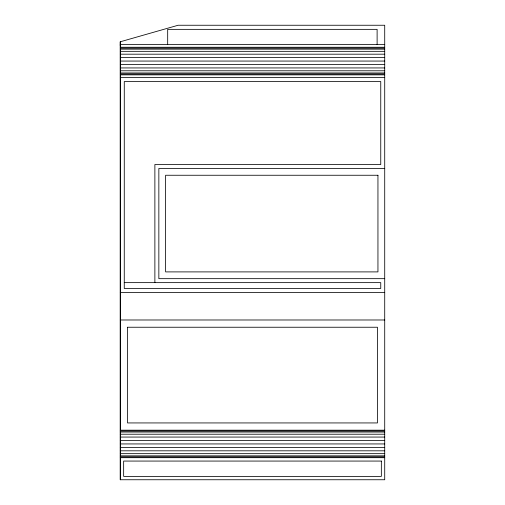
<?xml version="1.0" encoding="UTF-8"?>
<svg xmlns="http://www.w3.org/2000/svg" width="505" height="505" viewBox="0 0 505 505"><rect width="100%" height="100%" fill="white"/><g stroke="black" fill="none" stroke-linecap="round" stroke-linejoin="round"><path stroke-width="0.76" d="M120.285 479.75L120.285 41.776L178.126 25.25L384.715 25.25L384.715 479.75L120.285 479.75L120.285 44.535L384.715 44.535M120.316 47.262L384.715 47.262M120.316 48.152L384.715 48.152M120.316 49.149L384.715 49.149M120.316 51.34L384.715 51.34M120.316 54.187L384.715 54.187M120.316 57.501L384.715 57.501M120.316 61.061L384.715 61.061M120.316 64.615L384.715 64.615M120.316 67.935L384.715 67.935M120.316 70.782L384.715 70.782M120.316 72.966L384.715 72.966M120.316 73.97L384.715 73.97M120.316 74.854L384.715 74.854M120.316 77.587L384.715 77.587M384.715 168.487L158.848 168.487L158.848 278.665L384.715 278.665M124.262 282.636L380.751 282.636L380.751 288.475L124.262 288.475L124.28 81.551L380.751 81.551L380.751 164.523L154.877 164.523L154.877 282.636M120.297 292.439L384.715 292.439M120.297 319.987L384.715 319.987M120.285 430.191L384.715 430.191M120.285 431.03L384.715 431.03M120.285 432.034L384.715 432.034M120.285 434.218L384.715 434.218M120.285 437.065L384.715 437.065M120.285 440.385L384.715 440.385M120.285 443.939L384.715 443.939M120.285 447.499L384.715 447.499M120.285 450.813L384.715 450.813M120.285 453.66L384.715 453.66M120.285 455.851L384.715 455.851M120.285 456.848L384.715 456.848M120.285 457.688L384.715 457.688M377.115 44.535L377.115 29.353L167.679 29.353L167.679 44.535M127.55 327.24L127.538 422.938L377.462 422.938L377.462 327.24L127.55 327.24M120.297 41.776L120.316 45.608L120.297 41.776M377.948 175.254L165.615 175.254L165.615 271.898L377.948 271.898L377.948 175.254M381.344 461.065L123.656 461.065L123.656 476.379L381.344 476.379L381.344 461.065"/></g></svg>
